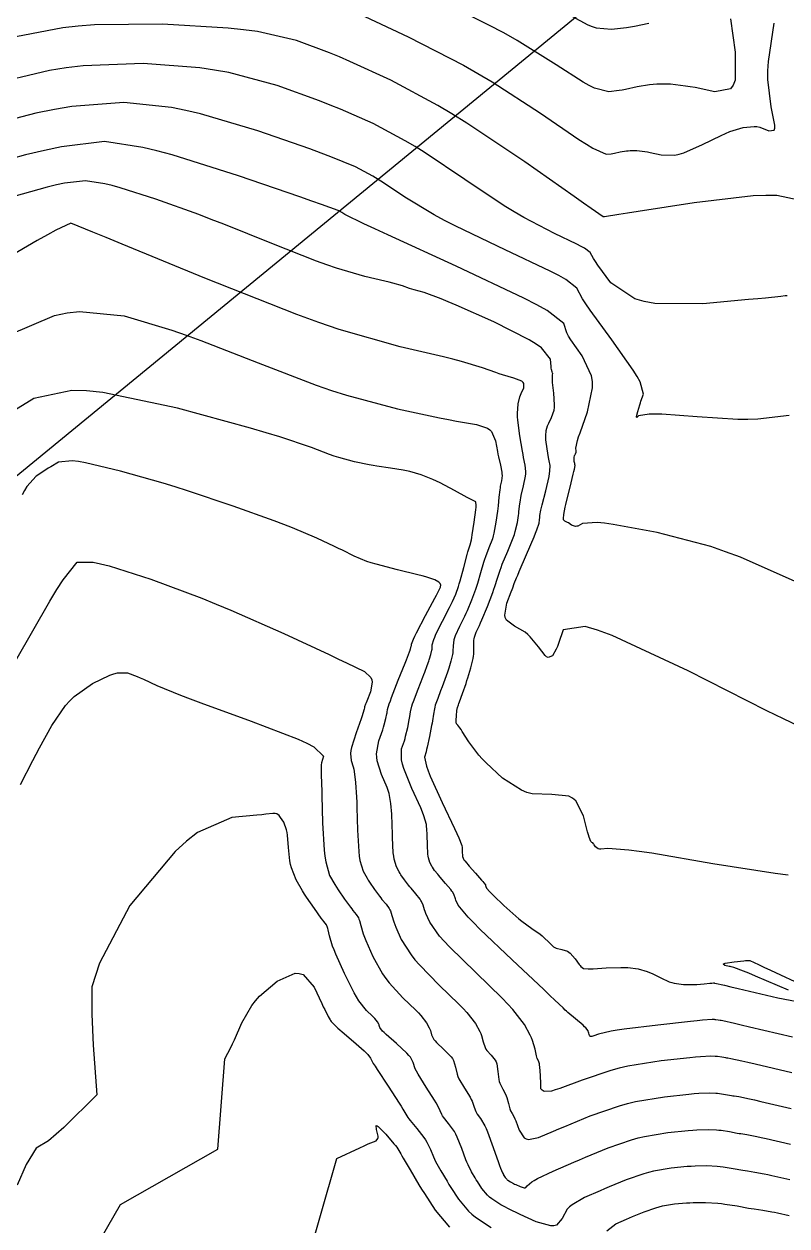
# Model space of a CAD drawing. Header units: metres. Extents: x 837476 to 838477, y 1189012 to 1191014.
# Drawn here: x 837896.8 to 837953.7, y 1190684.7 to 1190774.4 of the extents above; entities that cross this region are included whole.
import ezdxf

# ---------------------------------------------------------------- set-up
doc = ezdxf.new("R2010")
doc.units = ezdxf.units.M
doc.header["$LTSCALE"] = 0.3
for name, color, linetype in [('CORREDORVIA', 94, 'Continuous'), ('COTAS 10', 1, 'Continuous'), ('COTAS INT', 252, 'Continuous')]:
    doc.layers.add(name, color=color, linetype=linetype)

msp = doc.modelspace()

# ---------------------------------------------------------------- linework, layer by layer
at = {"layer": 'CORREDORVIA'}
msp.add_lwpolyline([(837910.676, 1191000.965), (838246.889, 1191005.3), (838347.391, 1190870.925), (838423.516, 1190628.699), (838450.215, 1190473.685), (838321.32, 1190375.615), (838242.09, 1190297.633), (838236.889, 1190068.622), (838166.593, 1189160.17), (837860.483, 1189307.124), (837593.191, 1189234.399), (837744.487, 1189686.609), (837700.859, 1189887.9), (837671.347, 1190075.087), (837676.273, 1190181.696), (837885.383, 1190229.429), (837983.184, 1190344.12), (837817.554, 1190502.187), (837798.033, 1190660.17), (837963.574, 1190795.982)], close=True, dxfattribs=at)
at = {"layer": 'COTAS 10'}
for points in [[(837954.939, 1190761.212), (837952.965, 1190761.619), (837952.141, 1190761.628), (837951.197, 1190761.591), (837946.79, 1190761.083), (837942.607, 1190760.435), (837941.804, 1190760.311), (837941.157, 1190760.21), (837940.104, 1190760.045), (837940.066, 1190760.036), (837940.058, 1190760.034), (837940.037, 1190760.027), (837940.03, 1190760.024), (837940.028, 1190760.023), (837940.022, 1190760.023), (837940.017, 1190760.024), (837940.015, 1190760.024), (837940.012, 1190760.025), (837940.009, 1190760.025), (837940.006, 1190760.024), (837940.003, 1190760.024), (837940.001, 1190760.023), (837939.101, 1190760.654), (837938.534, 1190761.052), (837937.83, 1190761.546), (837934.138, 1190764.137), (837929.813, 1190767.032), (837928.708, 1190767.718), (837927.644, 1190768.354), (837924.139, 1190770.232), (837921.088, 1190771.632), (837920.31, 1190771.966), (837919.561, 1190772.277), (837917.101, 1190773.207), (837914.186, 1190773.865), (837913.151, 1190774.004), (837912.017, 1190774.125), (837907.101, 1190774.406), (837902.039, 1190774.359), (837900.813, 1190774.272), (837899.664, 1190774.153), (837896.152, 1190773.458)], [(837953.795, 1190710.905), (837952.829, 1190711.017), (837948.189, 1190711.753), (837943.615, 1190712.532), (837942.689, 1190712.671), (837941.912, 1190712.778), (837940.338, 1190712.886), (837939.828, 1190712.839), (837939.722, 1190712.847), (837939.63, 1190712.864), (837939.426, 1190713.003), (837939.328, 1190713.171), (837939.304, 1190713.206), (837939.282, 1190713.237), (837939.211, 1190713.308), (837939.151, 1190713.348), (837939.119, 1190713.37), (837939.064, 1190713.41), (837938.949, 1190713.728), (837938.895, 1190713.914), (837938.832, 1190714.142), (837938.527, 1190715.323), (837937.942, 1190716.454), (837937.703, 1190716.652), (837937.431, 1190716.799), (837936.167, 1190716.911), (837934.702, 1190716.969), (837934.302, 1190717.082), (837933.905, 1190717.236), (837932.491, 1190718.144), (837931.254, 1190719.278), (837930.967, 1190719.575), (837930.705, 1190719.866), (837929.96, 1190720.855), (837929.481, 1190721.62), (837929.386, 1190721.768), (837929.307, 1190721.889), (837929.157, 1190722.099), (837929.113, 1190722.132), (837929.101, 1190722.143), (837929.088, 1190722.153), (837929.045, 1190722.197), (837929.018, 1190722.318), (837929.016, 1190722.379), (837929.017, 1190722.45), (837929.039, 1190722.805), (837929.075, 1190723.161), (837929.083, 1190723.233), (837929.091, 1190723.295), (837929.116, 1190723.421), (837929.186, 1190723.612), (837929.224, 1190723.714), (837929.269, 1190723.838), (837929.495, 1190724.461), (837929.759, 1190725.217), (837929.828, 1190725.425), (837929.895, 1190725.631), (837930.12, 1190726.37), (837930.284, 1190727.06), (837930.312, 1190727.235), (837930.333, 1190727.403), (837930.346, 1190727.956), (837930.351, 1190728.43), (837930.367, 1190728.55), (837930.39, 1190728.664), (837930.525, 1190729.034), (837930.759, 1190729.534), (837930.844, 1190729.73), (837930.938, 1190729.952), (837931.349, 1190730.961), (837931.749, 1190731.998), (837931.836, 1190732.236), (837931.912, 1190732.454), (837932.102, 1190733.067), (837932.295, 1190733.666), (837932.374, 1190733.875), (837932.463, 1190734.103), (837932.876, 1190735.085), (837933.281, 1190736.084), (837933.365, 1190736.323), (837933.437, 1190736.546), (837933.598, 1190737.219), (837933.67, 1190737.751), (837933.687, 1190737.886), (837933.702, 1190738.015), (837933.746, 1190738.439), (837933.814, 1190738.909), (837933.845, 1190739.068), (837933.881, 1190739.239), (837934.052, 1190739.962), (837934.197, 1190740.687), (837934.216, 1190740.86), (837934.225, 1190741.02), (837934.182, 1190741.498), (837934.057, 1190742.076), (837934.015, 1190742.299), (837933.969, 1190742.55), (837933.778, 1190743.683), (837933.629, 1190744.849), (837933.611, 1190745.12), (837933.602, 1190745.368), (837933.65, 1190746.079), (837933.783, 1190746.604), (837933.826, 1190746.735), (837933.873, 1190746.861), (837934.066, 1190747.264), (837934.082, 1190747.598), (837934.017, 1190747.68), (837933.921, 1190747.758), (837933.325, 1190748.001), (837932.484, 1190748.248), (837932.234, 1190748.329), (837931.977, 1190748.415), (837930.986, 1190748.769), (837929.41, 1190749.245), (837928.784, 1190749.409), (837928.075, 1190749.586), (837924.83, 1190750.338), (837920.294, 1190751.633), (837918.772, 1190752.152), (837917.135, 1190752.741), (837910.259, 1190755.447), (837904.084, 1190757.999), (837902.888, 1190758.491), (837901.916, 1190758.889), (837900.259, 1190759.552), (837899.15, 1190759.037), (837898.523, 1190758.693), (837897.756, 1190758.262), (837893.831, 1190755.979)], [(837896.502, 1190717.657), (837897.428, 1190719.452), (837897.683, 1190719.935), (837897.936, 1190720.412), (837898.846, 1190722.082), (837899.859, 1190723.554), (837900.178, 1190723.906), (837900.514, 1190724.233), (837901.868, 1190725.211), (837903.162, 1190725.829), (837903.46, 1190725.929), (837903.733, 1190725.998), (837904.501, 1190725.989), (837905.201, 1190725.72), (837905.43, 1190725.624), (837905.675, 1190725.519), (837906.688, 1190725.062), (837908.445, 1190724.34), (837909.159, 1190724.067), (837909.971, 1190723.763), (837913.726, 1190722.403), (837917.228, 1190721.047), (837917.881, 1190720.746), (837918.396, 1190720.477), (837919.111, 1190719.775), (837918.974, 1190719.281), (837918.952, 1190719.144), (837918.936, 1190719.006), (837918.935, 1190718.509), (837918.98, 1190717.64), (837918.993, 1190717.268), (837919.007, 1190716.84), (837919.057, 1190714.818), (837919.169, 1190712.76), (837919.221, 1190712.308), (837919.282, 1190711.907), (837919.579, 1190710.885), (837919.964, 1190710.195), (837920.082, 1190710.003), (837920.203, 1190709.811), (837920.681, 1190709.115), (837921.125, 1190708.514), (837921.226, 1190708.381), (837921.317, 1190708.263), (837921.564, 1190707.96), (837921.727, 1190707.707), (837921.764, 1190707.621), (837921.799, 1190707.527), (837921.895, 1190707.132), (837922.08, 1190706.511), (837922.17, 1190706.275), (837922.277, 1190706.012), (837922.801, 1190704.833), (837923.532, 1190703.534), (837923.768, 1190703.196), (837924.019, 1190702.867), (837925.049, 1190701.754), (837926.003, 1190700.827), (837926.206, 1190700.615), (837926.383, 1190700.422), (837926.804, 1190699.886), (837927.013, 1190699.499), (837927.058, 1190699.401), (837927.096, 1190699.305), (837927.185, 1190698.991), (837927.355, 1190698.647), (837927.445, 1190698.532), (837927.553, 1190698.409), (837928.098, 1190697.897), (837928.637, 1190697.349), (837928.741, 1190697.205), (837928.826, 1190697.063), (837928.971, 1190696.576), (837929.085, 1190696.05), (837929.151, 1190695.885), (837929.231, 1190695.71), (837929.642, 1190695.007), (837930.063, 1190694.328), (837930.149, 1190694.169), (837930.222, 1190694.022), (837930.377, 1190693.595), (837930.489, 1190693.253), (837930.535, 1190693.159), (837930.587, 1190693.066), (837930.831, 1190692.733), (837931.152, 1190692.2), (837931.253, 1190691.981), (837931.359, 1190691.732), (837931.788, 1190690.571), (837932.173, 1190689.452), (837932.253, 1190689.228), (837932.321, 1190689.042), (837932.467, 1190688.679), (837932.542, 1190688.554), (837932.565, 1190688.518), (837932.588, 1190688.481), (837932.679, 1190688.34), (837932.798, 1190688.199), (837932.839, 1190688.162), (837932.882, 1190688.126), (837933.069, 1190688.003), (837933.307, 1190687.878), (837933.383, 1190687.841), (837933.465, 1190687.803), (837933.796, 1190687.656), (837934.097, 1190687.572), (837934.16, 1190687.573), (837934.213, 1190687.586), (837934.329, 1190687.72), (837934.662, 1190688.012), (837934.851, 1190688.123), (837935.083, 1190688.249), (837936.272, 1190688.812), (837937.792, 1190689.474), (837938.232, 1190689.661), (837938.681, 1190689.85), (837940.37, 1190690.545), (837942.113, 1190691.152), (837942.595, 1190691.284), (837943.077, 1190691.402), (837944.815, 1190691.697), (837946.335, 1190691.851), (837946.679, 1190691.88), (837946.989, 1190691.901), (837947.834, 1190691.928), (837948.458, 1190691.893), (837948.63, 1190691.876), (837948.802, 1190691.856), (837949.418, 1190691.759), (837949.991, 1190691.655), (837950.135, 1190691.631), (837950.272, 1190691.608), (837950.718, 1190691.543), (837951.463, 1190691.401), (837951.79, 1190691.33), (837952.17, 1190691.245), (837953.976, 1190690.827)]]:
    msp.add_lwpolyline(points, dxfattribs=at)
at = {"layer": 'COTAS INT'}
for points in [[(837949.494, 1190774.82), (837949.849, 1190772.32), (837949.838, 1190770.23), (837949.701, 1190769.863), (837949.507, 1190769.589), (837948.322, 1190769.363), (837946.864, 1190769.677), (837946.496, 1190769.743), (837946.144, 1190769.799), (837945.006, 1190769.925), (837943.995, 1190769.934), (837943.724, 1190769.917), (837943.457, 1190769.891), (837942.524, 1190769.728), (837941.648, 1190769.541), (837941.416, 1190769.5), (837941.19, 1190769.464), (837940.411, 1190769.376), (837939.355, 1190769.65), (837938.953, 1190769.843), (837938.504, 1190770.087), (837936.487, 1190771.389), (837933.58, 1190773.198), (837932.57, 1190773.761), (837931.47, 1190774.351), (837926.758, 1190776.708)], [(837921.793, 1190775.189), (837925.449, 1190773.47), (837929.557, 1190771.353), (837930.639, 1190770.74), (837931.696, 1190770.115), (837935.313, 1190767.763), (837938.167, 1190765.817), (837938.743, 1190765.448), (837939.228, 1190765.152), (837940.206, 1190764.7), (837940.596, 1190764.744), (837940.71, 1190764.762), (837940.826, 1190764.782), (837941.265, 1190764.876), (837941.733, 1190764.958), (837941.867, 1190764.971), (837942.003, 1190764.979), (837942.509, 1190764.975), (837943.103, 1190764.906), (837943.294, 1190764.875), (837943.496, 1190764.837), (837944.323, 1190764.657), (837945.344, 1190764.643), (837945.669, 1190764.71), (837946.012, 1190764.809), (837947.406, 1190765.423), (837948.792, 1190766.117), (837949.131, 1190766.265), (837949.451, 1190766.395), (837950.443, 1190766.708), (837951.262, 1190766.785), (837951.472, 1190766.767), (837951.676, 1190766.731), (837952.352, 1190766.46), (837952.764, 1190766.5), (837952.801, 1190766.661), (837952.804, 1190766.888), (837952.538, 1190768.247), (837952.275, 1190770.288), (837952.281, 1190770.944), (837952.321, 1190771.64), (837952.749, 1190774.481)], [(837937.661, 1190775.015), (837938.841, 1190774.357), (837939.162, 1190774.239), (837939.481, 1190774.148), (837940.616, 1190774.052), (837941.723, 1190774.17), (837942.025, 1190774.215), (837942.326, 1190774.264), (837943.394, 1190774.486)], [(837953.736, 1190754.129), (837953.665, 1190754.131), (837953.587, 1190754.129), (837953.244, 1190754.094), (837952.113, 1190753.977), (837951.539, 1190753.923), (837950.851, 1190753.86), (837947.424, 1190753.553), (837943.838, 1190753.569), (837943.051, 1190753.709), (837942.352, 1190753.908), (837940.568, 1190755.116), (837939.599, 1190756.429), (837939.414, 1190756.694), (837939.264, 1190756.916), (837939.022, 1190757.364), (837938.607, 1190757.685), (837938.349, 1190757.828), (837938.028, 1190757.994), (837936.352, 1190758.79), (837934.061, 1190759.984), (837933.353, 1190760.402), (837932.613, 1190760.858), (837929.675, 1190762.82), (837926.711, 1190764.804), (837925.955, 1190765.274), (837925.227, 1190765.709), (837922.829, 1190766.994), (837920.382, 1190768.075), (837919.623, 1190768.381), (837918.828, 1190768.691), (837915.662, 1190769.836), (837912.061, 1190770.798), (837910.993, 1190770.993), (837909.893, 1190771.156), (837905.662, 1190771.487), (837901.182, 1190771.316), (837899.925, 1190771.163), (837898.661, 1190770.964), (837894.038, 1190769.863)], [(837953.886, 1190745.198), (837951.526, 1190744.943), (837950.797, 1190744.921), (837950.036, 1190744.921), (837947.013, 1190745.097), (837944.372, 1190745.3), (837943.851, 1190745.317), (837943.422, 1190745.316), (837942.632, 1190745.172), (837942.503, 1190745.065), (837942.491, 1190745.089), (837942.489, 1190745.135), (837942.568, 1190745.495), (837942.722, 1190746.004), (837942.767, 1190746.144), (837942.814, 1190746.284), (837942.996, 1190746.789), (837942.752, 1190747.719), (837942.531, 1190748.127), (837942.243, 1190748.601), (837940.649, 1190750.856), (837939.015, 1190753.08), (837938.701, 1190753.533), (837938.449, 1190753.916), (837938.038, 1190754.714), (837937.208, 1190755.359), (837936.69, 1190755.645), (837936.047, 1190755.979), (837932.685, 1190757.573), (837928.996, 1190759.334), (837928.147, 1190759.772), (837927.372, 1190760.189), (837925.196, 1190761.515), (837923.604, 1190762.58), (837923.198, 1190762.832), (837922.807, 1190763.066), (837921.519, 1190763.756), (837919.677, 1190764.518), (837918.936, 1190764.797), (837918.094, 1190765.105), (837914.223, 1190766.465), (837909.937, 1190767.731), (837908.835, 1190767.981), (837907.769, 1190768.187), (837904.223, 1190768.568), (837900.325, 1190768.274), (837899.037, 1190768.054), (837897.658, 1190767.775), (837891.924, 1190766.269)], [(837954.316, 1190732.828), (837950.252, 1190734.627), (837949.134, 1190735.041), (837948.019, 1190735.419), (837944.017, 1190736.48), (837940.742, 1190737.084), (837940.085, 1190737.174), (837939.536, 1190737.231), (837938.458, 1190737.157), (837938.107, 1190736.959), (837938.016, 1190736.937), (837937.929, 1190736.931), (837937.639, 1190737.027), (837937.397, 1190737.188), (837937.34, 1190737.222), (837937.287, 1190737.252), (837937.133, 1190737.319), (837937.043, 1190737.42), (837937.031, 1190737.47), (837937.025, 1190737.53), (837937.047, 1190737.829), (837937.155, 1190738.359), (837937.202, 1190738.565), (837937.257, 1190738.797), (837937.518, 1190739.848), (837937.765, 1190740.839), (837937.81, 1190741.032), (837937.847, 1190741.191), (837937.896, 1190741.474), (837937.879, 1190741.554), (837937.866, 1190741.619), (837937.84, 1190741.775), (837937.82, 1190741.936), (837937.817, 1190741.973), (837937.816, 1190742.008), (837937.822, 1190742.106), (837937.847, 1190742.189), (837937.857, 1190742.214), (837937.869, 1190742.24), (837937.922, 1190742.341), (837937.966, 1190742.473), (837937.972, 1190742.518), (837937.975, 1190742.568), (837937.963, 1190742.779), (837938.078, 1190743.338), (837938.162, 1190743.607), (837938.267, 1190743.926), (837938.835, 1190745.489), (837939.205, 1190747.276), (837939.185, 1190747.735), (837939.114, 1190748.179), (837938.416, 1190749.656), (837937.574, 1190750.863), (837937.411, 1190751.137), (837937.279, 1190751.385), (837937.055, 1190752.064), (837935.808, 1190753.032), (837935.03, 1190753.462), (837934.065, 1190753.963), (837929.019, 1190756.357), (837923.932, 1190758.683), (837922.941, 1190759.141), (837922.131, 1190759.519), (837920.717, 1190760.209), (837920.497, 1190760.356), (837920.441, 1190760.391), (837920.387, 1190760.423), (837920.21, 1190760.518), (837918.971, 1190760.961), (837918.248, 1190761.212), (837917.361, 1190761.519), (837912.784, 1190763.093), (837907.813, 1190764.664), (837906.676, 1190764.97), (837905.644, 1190765.219), (837902.784, 1190765.649), (837899.565, 1190765.26), (837898.307, 1190764.993), (837896.89, 1190764.656), (837890.444, 1190762.865)], [(837954.537, 1190722.038), (837953.455, 1190722.561), (837952.208, 1190723.175), (837946.33, 1190726.153), (837940.668, 1190728.795), (837939.558, 1190729.198), (837938.645, 1190729.459), (837937, 1190729.214), (837936.663, 1190728.201), (837936.576, 1190727.977), (837936.491, 1190727.778), (837936.206, 1190727.266), (837935.882, 1190727.154), (837935.773, 1190727.208), (837935.655, 1190727.298), (837935.161, 1190727.93), (837934.552, 1190728.697), (837934.362, 1190728.873), (837934.164, 1190729.032), (837933.372, 1190729.474), (837932.766, 1190729.943), (837932.686, 1190730.12), (837932.642, 1190730.317), (837932.8, 1190731.196), (837933.131, 1190732.037), (837933.198, 1190732.21), (837933.253, 1190732.356), (837933.361, 1190732.668), (837933.524, 1190733.087), (837933.615, 1190733.302), (837933.724, 1190733.559), (837934.282, 1190734.845), (837934.841, 1190736.155), (837934.951, 1190736.428), (837935.041, 1190736.662), (837935.206, 1190737.182), (837935.24, 1190737.432), (837935.248, 1190737.495), (837935.255, 1190737.556), (837935.276, 1190737.755), (837935.352, 1190738.148), (837935.394, 1190738.331), (837935.445, 1190738.546), (837935.706, 1190739.592), (837935.951, 1190740.647), (837935.993, 1190740.868), (837936.024, 1190741.058), (837936.039, 1190741.486), (837935.968, 1190741.815), (837935.944, 1190741.942), (837935.918, 1190742.084), (837935.809, 1190742.729), (837935.724, 1190743.392), (837935.714, 1190743.547), (837935.709, 1190743.688), (837935.736, 1190744.092), (837935.838, 1190744.436), (837935.88, 1190744.54), (837935.927, 1190744.647), (837936.146, 1190745.063), (837936.329, 1190745.606), (837936.353, 1190745.794), (837936.366, 1190745.998), (837936.316, 1190746.868), (837936.223, 1190747.672), (837936.209, 1190747.833), (837936.199, 1190747.969), (837936.205, 1190748.239), (837936.224, 1190748.332), (837936.223, 1190748.356), (837936.219, 1190748.379), (837936.183, 1190748.456), (837936.133, 1190748.647), (837936.12, 1190748.741), (837936.109, 1190748.854), (837936.072, 1190749.414), (837935.401, 1190750.254), (837934.989, 1190750.543), (837934.48, 1190750.857), (837931.826, 1190752.194), (837929.025, 1190753.441), (837928.423, 1190753.697), (837927.897, 1190753.914), (837926.622, 1190754.377), (837925.899, 1190754.581), (837925.72, 1190754.636), (837925.55, 1190754.689), (837925.015, 1190754.873), (837924.296, 1190755.09), (837924.01, 1190755.165), (837923.687, 1190755.246), (837922.205, 1190755.589), (837920.091, 1190756.198), (837919.368, 1190756.447), (837918.586, 1190756.73), (837915.268, 1190758.04), (837911.686, 1190759.481), (837910.738, 1190759.846), (837909.809, 1190760.197), (837906.613, 1190761.345), (837903.936, 1190762.199), (837903.335, 1190762.364), (837902.794, 1190762.499), (837901.345, 1190762.729), (837899.79, 1190762.542), (837899.182, 1190762.413), (837898.497, 1190762.25), (837895.383, 1190761.384)], [(837895.665, 1190751.231), (837899.046, 1190752.668), (837899.977, 1190752.866), (837900.906, 1190752.976), (837904.243, 1190752.652), (837907.798, 1190751.57), (837908.865, 1190751.202), (837909.967, 1190750.806), (837914.243, 1190749.129), (837918.582, 1190747.469), (837919.723, 1190747.082), (837920.839, 1190746.727), (837924.65, 1190745.711), (837927.77, 1190745.036), (837928.449, 1190744.897), (837929.048, 1190744.779), (837930.545, 1190744.524), (837931.356, 1190744.265), (837931.522, 1190744.144), (837931.663, 1190744.001), (837931.963, 1190743.306), (837932.1, 1190742.522), (837932.139, 1190742.324), (837932.179, 1190742.133), (837932.325, 1190741.511), (837932.426, 1190740.983), (837932.438, 1190740.851), (837932.443, 1190740.727), (837932.399, 1190740.332), (837932.317, 1190739.932), (837932.296, 1190739.804), (837932.277, 1190739.67), (837932.216, 1190739.123), (837932.149, 1190738.475), (837932.125, 1190738.276), (837932.1, 1190738.07), (837931.989, 1190737.255), (837931.833, 1190736.431), (837931.779, 1190736.218), (837931.721, 1190736.012), (837931.469, 1190735.324), (837931.202, 1190734.647), (837931.132, 1190734.448), (837931.066, 1190734.244), (837930.843, 1190733.466), (837930.614, 1190732.659), (837930.543, 1190732.437), (837930.469, 1190732.215), (837930.175, 1190731.421), (837929.843, 1190730.638), (837929.746, 1190730.423), (837929.646, 1190730.21), (837929.265, 1190729.449), (837928.95, 1190728.771), (837928.893, 1190728.61), (837928.848, 1190728.46), (837928.791, 1190728.018), (837928.782, 1190727.62), (837928.767, 1190727.499), (837928.747, 1190727.372), (837928.629, 1190726.876), (837928.466, 1190726.343), (837928.418, 1190726.194), (837928.368, 1190726.045), (837928.178, 1190725.5), (837927.975, 1190724.95), (837927.859, 1190724.646), (837927.644, 1190724.095), (837927.462, 1190723.578), (837927.424, 1190723.447), (837927.392, 1190723.321), (837927.321, 1190722.907), (837927.256, 1190722.421), (837927.226, 1190722.249), (837927.192, 1190722.06), (837927.028, 1190721.242), (837926.851, 1190720.445), (837926.809, 1190720.27), (837926.77, 1190720.114), (837926.654, 1190719.714), (837926.799, 1190719.029), (837926.925, 1190718.693), (837927.088, 1190718.294), (837927.986, 1190716.325), (837928.904, 1190714.383), (837929.081, 1190714.001), (837929.223, 1190713.687), (837929.455, 1190713.114), (837929.466, 1190712.956), (837929.468, 1190712.903), (837929.471, 1190712.846), (837929.477, 1190712.606), (837929.49, 1190712.378), (837929.496, 1190712.328), (837929.502, 1190712.283), (837929.535, 1190712.169), (837929.578, 1190712.093), (837929.591, 1190712.071), (837929.605, 1190712.05), (837929.658, 1190711.973), (837929.815, 1190711.784), (837929.895, 1190711.693), (837929.99, 1190711.584), (837930.462, 1190711.05), (837930.924, 1190710.522), (837931.013, 1190710.417), (837931.085, 1190710.331), (837931.203, 1190710.168), (837931.222, 1190710.106), (837931.231, 1190710.082), (837931.241, 1190710.055), (837931.295, 1190709.936), (837931.531, 1190709.653), (837931.657, 1190709.523), (837931.809, 1190709.371), (837932.58, 1190708.636), (837933.473, 1190707.838), (837933.703, 1190707.646), (837933.926, 1190707.467), (837934.667, 1190706.927), (837935.285, 1190706.486), (837935.43, 1190706.37), (837935.563, 1190706.256), (837935.951, 1190705.866), (837936.288, 1190705.559), (837936.39, 1190705.498), (837936.495, 1190705.447), (837936.906, 1190705.347), (837937.322, 1190705.221), (837937.43, 1190705.153), (837937.536, 1190705.071), (837937.895, 1190704.655), (837938.198, 1190704.234), (837938.269, 1190704.149), (837938.334, 1190704.078), (837938.522, 1190703.934), (837938.875, 1190703.907), (837939.044, 1190703.909), (837939.244, 1190703.916), (837940.225, 1190703.977), (837941.309, 1190704.02), (837941.575, 1190704.015), (837941.825, 1190704.004), (837942.605, 1190703.903), (837943.278, 1190703.713), (837943.461, 1190703.645), (837943.642, 1190703.571), (837944.285, 1190703.249), (837944.929, 1190702.95), (837945.112, 1190702.89), (837945.296, 1190702.841), (837945.976, 1190702.748), (837946.635, 1190702.738), (837946.805, 1190702.741), (837946.971, 1190702.747), (837947.528, 1190702.789), (837947.954, 1190702.836), (837948.037, 1190702.845), (837948.105, 1190702.852), (837948.226, 1190702.864), (837948.248, 1190702.862), (837948.254, 1190702.862), (837948.26, 1190702.861), (837948.281, 1190702.858), (837948.311, 1190702.852), (837948.327, 1190702.85), (837949.056, 1190702.679), (837949.511, 1190702.572), (837950.076, 1190702.438), (837953.029, 1190701.741), (837955.385, 1190701.301)], [(837954.134, 1190698.807), (837950.921, 1190699.564), (837950.298, 1190699.71), (837949.791, 1190699.828), (837948.924, 1190700.023), (837948.801, 1190700.041), (837948.763, 1190700.048), (837948.724, 1190700.054), (837948.565, 1190700.083), (837948.395, 1190700.11), (837948.348, 1190700.115), (837948.3, 1190700.12), (837948.128, 1190700.13), (837947.399, 1190700.067), (837947.001, 1190700.025), (837946.518, 1190699.974), (837944.064, 1190699.702), (837941.557, 1190699.395), (837941.04, 1190699.321), (837940.601, 1190699.251), (837939.654, 1190699.04), (837939.289, 1190698.901), (837939.215, 1190698.878), (837939.154, 1190698.86), (837939.035, 1190698.85), (837938.998, 1190698.893), (837938.988, 1190698.908), (837938.979, 1190698.926), (837938.951, 1190699.002), (837938.921, 1190699.098), (837938.912, 1190699.127), (837938.903, 1190699.158), (837938.864, 1190699.282), (837938.695, 1190699.5), (837938.604, 1190699.591), (837938.493, 1190699.694), (837937.929, 1190700.179), (837937.367, 1190700.65), (837937.256, 1190700.745), (837937.165, 1190700.825), (837936.998, 1190700.989), (837936.391, 1190701.58), (837936.021, 1190701.929), (837935.565, 1190702.359), (837933.191, 1190704.584), (837930.785, 1190706.882), (837930.308, 1190707.358), (837929.913, 1190707.766), (837929.171, 1190708.66), (837929, 1190709.045), (837928.966, 1190709.13), (837928.936, 1190709.207), (837928.876, 1190709.409), (837928.763, 1190709.63), (837928.701, 1190709.718), (837928.625, 1190709.818), (837928.237, 1190710.277), (837927.821, 1190710.754), (837927.728, 1190710.865), (837927.643, 1190710.966), (837927.414, 1190711.258), (837927.254, 1190711.49), (837927.214, 1190711.554), (837927.175, 1190711.618), (837927.046, 1190711.848), (837926.947, 1190712.189), (837926.927, 1190712.323), (837926.91, 1190712.473), (837926.872, 1190713.159), (837926.852, 1190713.878), (837926.845, 1190714.049), (837926.837, 1190714.209), (837926.806, 1190714.683), (837926.619, 1190715.335), (837926.513, 1190715.607), (837926.383, 1190715.917), (837925.72, 1190717.367), (837925.106, 1190718.858), (837925.007, 1190719.195), (837924.94, 1190719.499), (837924.953, 1190720.32), (837925.154, 1190720.934), (837925.204, 1190721.107), (837925.252, 1190721.282), (837925.405, 1190721.922), (837925.52, 1190722.496), (837925.544, 1190722.628), (837925.564, 1190722.749), (837925.611, 1190723.09), (837925.711, 1190723.51), (837925.767, 1190723.68), (837925.833, 1190723.874), (837926.173, 1190724.77), (837926.532, 1190725.679), (837926.611, 1190725.882), (837926.681, 1190726.063), (837926.861, 1190726.539), (837926.978, 1190726.872), (837927.008, 1190726.964), (837927.037, 1190727.055), (837927.137, 1190727.381), (837927.209, 1190727.685), (837927.222, 1190727.763), (837927.231, 1190727.837), (837927.236, 1190728.081), (837927.344, 1190728.491), (837927.418, 1190728.67), (837927.511, 1190728.877), (837928.004, 1190729.864), (837928.533, 1190730.886), (837928.648, 1190731.116), (837928.749, 1190731.323), (837929, 1190731.88), (837929.189, 1190732.433), (837929.25, 1190732.637), (837929.315, 1190732.863), (837929.584, 1190733.865), (837929.836, 1190734.823), (837929.891, 1190735.022), (837929.94, 1190735.192), (837930.063, 1190735.564), (837930.159, 1190735.935), (837930.192, 1190736.103), (837930.227, 1190736.301), (837930.374, 1190737.251), (837930.49, 1190738.174), (837930.505, 1190738.354), (837930.513, 1190738.5), (837930.48, 1190738.755), (837930.189, 1190738.911), (837929.848, 1190739.097), (837928.906, 1190739.611), (837927.82, 1190740.172), (837927.543, 1190740.304), (837927.276, 1190740.425), (837926.397, 1190740.775), (837925.552, 1190741.025), (837925.307, 1190741.083), (837925.057, 1190741.137), (837924.112, 1190741.288), (837923.106, 1190741.433), (837922.818, 1190741.482), (837922.525, 1190741.535), (837921.432, 1190741.759), (837920.258, 1190742.072), (837919.915, 1190742.181), (837919.563, 1190742.3), (837918.227, 1190742.811), (837915.849, 1190743.612), (837914.841, 1190743.914), (837913.681, 1190744.25), (837908.227, 1190745.753), (837902.662, 1190746.916), (837901.431, 1190747.038), (837900.335, 1190747.074), (837897.498, 1190746.482), (837895.356, 1190745.168)], [(837954.082, 1190696.147), (837951.337, 1190696.791), (837950.795, 1190696.916), (837950.348, 1190697.019), (837949.522, 1190697.196), (837949.292, 1190697.23), (837949.221, 1190697.242), (837949.146, 1190697.255), (837948.85, 1190697.309), (837948.531, 1190697.359), (837948.442, 1190697.369), (837948.353, 1190697.378), (837948.03, 1190697.396), (837947.263, 1190697.345), (837946.894, 1190697.31), (837946.457, 1190697.266), (837944.314, 1190697.034), (837941.838, 1190696.639), (837941.19, 1190696.493), (837940.559, 1190696.33), (837938.419, 1190695.611), (837936.748, 1190694.977), (837936.414, 1190694.869), (837936.135, 1190694.79), (837935.589, 1190694.745), (837935.44, 1190694.864), (837935.412, 1190694.888), (837935.388, 1190694.908), (837935.349, 1190694.948), (837935.34, 1190695.111), (837935.335, 1190695.208), (837935.33, 1190695.329), (837935.305, 1190695.955), (837935.263, 1190696.593), (837935.248, 1190696.721), (837935.231, 1190696.829), (837935.154, 1190697.041), (837935.063, 1190697.219), (837935.037, 1190697.305), (837935.01, 1190697.407), (837934.91, 1190697.906), (837934.726, 1190698.558), (837934.646, 1190698.756), (837934.555, 1190698.961), (837934.12, 1190699.764), (837933.247, 1190700.877), (837932.88, 1190701.277), (837932.457, 1190701.717), (837930.477, 1190703.64), (837928.53, 1190705.543), (837928.128, 1190705.971), (837927.786, 1190706.355), (837927.048, 1190707.385), (837926.759, 1190708.034), (837926.7, 1190708.179), (837926.651, 1190708.308), (837926.549, 1190708.65), (837926.442, 1190708.929), (837926.388, 1190709.019), (837926.325, 1190709.114), (837926.013, 1190709.505), (837925.653, 1190709.923), (837925.56, 1190710.037), (837925.47, 1190710.149), (837925.17, 1190710.544), (837924.904, 1190710.931), (837924.836, 1190711.037), (837924.771, 1190711.144), (837924.557, 1190711.527), (837924.392, 1190712.095), (837924.358, 1190712.318), (837924.33, 1190712.569), (837924.267, 1190713.712), (837924.233, 1190714.91), (837924.221, 1190715.196), (837924.209, 1190715.461), (837924.157, 1190716.252), (837924.015, 1190716.984), (837923.945, 1190717.212), (837923.862, 1190717.452), (837923.455, 1190718.41), (837923.124, 1190719.423), (837923.089, 1190719.697), (837923.08, 1190719.968), (837923.253, 1190720.926), (837923.538, 1190721.755), (837923.599, 1190721.945), (837923.652, 1190722.118), (837923.781, 1190722.602), (837923.847, 1190722.932), (837923.861, 1190723.008), (837923.873, 1190723.077), (837923.9, 1190723.273), (837924.031, 1190723.699), (837924.109, 1190723.914), (837924.205, 1190724.17), (837924.702, 1190725.444), (837925.205, 1190726.713), (837925.305, 1190726.965), (837925.388, 1190727.175), (837925.544, 1190727.577), (837925.587, 1190727.7), (837925.598, 1190727.734), (837925.609, 1190727.767), (837925.645, 1190727.887), (837925.672, 1190727.998), (837925.676, 1190728.027), (837925.68, 1190728.054), (837925.682, 1190728.144), (837925.841, 1190728.521), (837925.943, 1190728.73), (837926.071, 1190728.984), (837926.744, 1190730.279), (837927.42, 1190731.562), (837927.549, 1190731.809), (837927.654, 1190732.009), (837927.826, 1190732.34), (837927.841, 1190732.385), (837927.846, 1190732.404), (837927.852, 1190732.426), (837927.88, 1190732.532), (837927.83, 1190732.669), (837927.788, 1190732.711), (837927.733, 1190732.756), (837927.429, 1190732.931), (837926.767, 1190733.162), (837926.485, 1190733.241), (837926.161, 1190733.328), (837924.637, 1190733.695), (837923.045, 1190734.101), (837922.678, 1190734.211), (837922.343, 1190734.321), (837921.4, 1190734.709), (837920.529, 1190735.148), (837920.24, 1190735.289), (837919.929, 1190735.438), (837918.631, 1190736.049), (837916.798, 1190736.822), (837916.149, 1190737.074), (837915.44, 1190737.342), (837912.367, 1190738.449), (837908.967, 1190739.589), (837908.051, 1190739.878), (837907.146, 1190740.156), (837903.967, 1190741.064), (837901.366, 1190741.674), (837900.825, 1190741.763), (837900.361, 1190741.819), (837899.331, 1190741.733), (837898.758, 1190741.382), (837898.583, 1190741.27), (837898.399, 1190741.151), (837897.676, 1190740.669), (837896.971, 1190739.911), (837896.8, 1190739.618), (837896.639, 1190739.289)], [(837896.161, 1190726.925), (837898.69, 1190731.349), (837899.222, 1190732.22), (837899.68, 1190732.938), (837900.725, 1190734.256), (837901.917, 1190734.255), (837902.467, 1190734.142), (837903.113, 1190733.98), (837906.242, 1190732.986), (837910.046, 1190731.566), (837911.118, 1190731.134), (837912.198, 1190730.686), (837916.165, 1190728.929), (837919.531, 1190727.36), (837920.232, 1190727.029), (837920.833, 1190726.745), (837922.169, 1190726.093), (837922.653, 1190725.643), (837922.716, 1190725.485), (837922.75, 1190725.313), (837922.617, 1190724.572), (837922.349, 1190723.893), (837922.298, 1190723.76), (837922.257, 1190723.651), (837922.189, 1190723.456), (837922.182, 1190723.405), (837922.179, 1190723.387), (837922.158, 1190723.282), (837922.053, 1190722.955), (837921.994, 1190722.783), (837921.921, 1190722.575), (837921.552, 1190721.532), (837921.22, 1190720.438), (837921.172, 1190720.199), (837921.142, 1190719.987), (837921.189, 1190719.453), (837921.342, 1190718.986), (837921.377, 1190718.818), (837921.411, 1190718.632), (837921.508, 1190717.82), (837921.58, 1190716.713), (837921.598, 1190716.342), (837921.614, 1190715.942), (837921.662, 1190714.265), (837921.749, 1190712.664), (837921.79, 1190712.313), (837921.837, 1190712.001), (837922.068, 1190711.206), (837922.368, 1190710.669), (837922.459, 1190710.52), (837922.554, 1190710.371), (837922.925, 1190709.83), (837923.298, 1190709.331), (837923.393, 1190709.209), (837923.485, 1190709.093), (837923.788, 1190708.732), (837924.026, 1190708.411), (837924.076, 1190708.32), (837924.12, 1190708.228), (837924.222, 1190707.891), (837924.366, 1190707.41), (837924.435, 1190707.227), (837924.518, 1190707.023), (837924.925, 1190706.109), (837925.659, 1190704.945), (837925.948, 1190704.583), (837926.274, 1190704.205), (837927.763, 1190702.697), (837929.23, 1190701.272), (837929.543, 1190700.946), (837929.815, 1190700.65), (837930.462, 1190699.825), (837930.784, 1190699.23), (837930.852, 1190699.078), (837930.911, 1190698.932), (837931.047, 1190698.449), (837931.182, 1190698.027), (837931.241, 1190697.918), (837931.308, 1190697.814), (837931.626, 1190697.469), (837931.934, 1190697.085), (837931.995, 1190696.956), (837932.045, 1190696.818), (837932.139, 1190696.239), (837932.209, 1190695.649), (837932.243, 1190695.504), (837932.285, 1190695.367), (837932.492, 1190694.938), (837932.713, 1190694.544), (837932.763, 1190694.43), (837932.808, 1190694.312), (837932.931, 1190693.868), (837933.029, 1190693.47), (837933.058, 1190693.383), (837933.088, 1190693.305), (837933.203, 1190693.103), (837933.353, 1190692.832), (837933.406, 1190692.709), (837933.464, 1190692.566), (837933.711, 1190691.88), (837934.103, 1190691.296), (837934.252, 1190691.217), (837934.419, 1190691.175), (837935.165, 1190691.322), (837936.282, 1190691.801), (837936.681, 1190691.969), (837937.121, 1190692.151), (837939.034, 1190692.932), (837941.203, 1190693.687), (837941.803, 1190693.852), (837942.402, 1190693.998), (837944.565, 1190694.366), (837946.396, 1190694.559), (837946.786, 1190694.595), (837947.126, 1190694.623), (837947.932, 1190694.662), (837948.406, 1190694.635), (837948.536, 1190694.623), (837948.666, 1190694.608), (837949.134, 1190694.534), (837949.568, 1190694.455), (837949.678, 1190694.436), (837949.782, 1190694.419), (837950.12, 1190694.369), (837950.906, 1190694.21), (837951.293, 1190694.123), (837951.753, 1190694.018), (837954.029, 1190693.487)], [(837953.924, 1190688.167), (837952.586, 1190688.472), (837952.288, 1190688.536), (837952.02, 1190688.591), (837951.315, 1190688.716), (837950.763, 1190688.797), (837950.592, 1190688.825), (837950.413, 1190688.855), (837949.702, 1190688.985), (837948.937, 1190689.105), (837948.724, 1190689.13), (837948.511, 1190689.15), (837947.736, 1190689.194), (837946.852, 1190689.18), (837946.571, 1190689.164), (837946.273, 1190689.144), (837945.065, 1190689.029), (837943.752, 1190688.805), (837943.387, 1190688.717), (837943.023, 1190688.617), (837941.706, 1190688.158), (837940.429, 1190687.632), (837940.09, 1190687.49), (837939.757, 1190687.348), (837938.609, 1190686.848), (837937.678, 1190686.307), (837937.483, 1190686.14), (837937.314, 1190685.966), (837936.932, 1190685.272), (837936.51, 1190684.785), (837936.317, 1190684.74), (837936.09, 1190684.735), (837934.995, 1190685.039), (837933.792, 1190685.573), (837933.498, 1190685.711), (837933.22, 1190685.846), (837932.355, 1190686.299), (837931.679, 1190686.746), (837931.519, 1190686.877), (837931.372, 1190687.012), (837930.941, 1190687.523), (837930.609, 1190688.036), (837930.524, 1190688.171), (837930.442, 1190688.303), (837930.17, 1190688.755), (837929.905, 1190689.286), (837929.828, 1190689.468), (837929.748, 1190689.665), (837929.443, 1190690.502), (837929.099, 1190691.356), (837928.994, 1190691.564), (837928.886, 1190691.759), (837928.46, 1190692.362), (837928.087, 1190692.827), (837928.012, 1190692.936), (837927.949, 1190693.036), (837927.823, 1190693.323), (837927.637, 1190693.731), (837927.536, 1190693.908), (837927.413, 1190694.112), (837926.791, 1190695.076), (837926.176, 1190696.053), (837926.058, 1190696.265), (837925.962, 1190696.452), (837925.804, 1190696.912), (837925.607, 1190697.307), (837925.488, 1190697.453), (837925.34, 1190697.614), (837924.57, 1190698.325), (837923.798, 1190699.004), (837923.649, 1190699.146), (837923.527, 1190699.266), (837923.322, 1190699.534), (837923.281, 1190699.679), (837923.263, 1190699.723), (837923.243, 1190699.769), (837923.146, 1190699.947), (837922.951, 1190700.195), (837922.87, 1190700.285), (837922.775, 1190700.383), (837922.334, 1190700.811), (837921.764, 1190701.528), (837921.588, 1190701.808), (837921.405, 1190702.124), (837920.678, 1190703.558), (837920.036, 1190705.002), (837919.905, 1190705.324), (837919.795, 1190705.612), (837919.569, 1190706.373), (837919.477, 1190706.827), (837919.452, 1190706.922), (837919.427, 1190707.003), (837919.34, 1190707.187), (837919.149, 1190707.433), (837919.059, 1190707.553), (837918.953, 1190707.696), (837918.437, 1190708.401), (837917.853, 1190709.251), (837917.704, 1190709.486), (837917.561, 1190709.72), (837917.09, 1190710.564), (837916.735, 1190711.443), (837916.666, 1190711.7), (837916.609, 1190711.962), (837916.505, 1190712.96), (837916.437, 1190713.879), (837916.402, 1190714.093), (837916.359, 1190714.288), (837916.149, 1190714.847), (837915.916, 1190715.213), (837915.859, 1190715.287), (837915.807, 1190715.349), (837915.646, 1190715.474), (837915.516, 1190715.508), (837915.483, 1190715.512), (837915.451, 1190715.514), (837915.344, 1190715.502), (837914.812, 1190715.442), (837914.512, 1190715.413), (837914.146, 1190715.379), (837912.273, 1190715.211), (837909.704, 1190714.081), (837908.9, 1190713.44), (837908.054, 1190712.656), (837904.665, 1190708.64), (837902.393, 1190704.332), (837901.837, 1190702.571), (837901.837, 1190700.531), (837901.929, 1190698.214), (837902.207, 1190694.506), (837899.74, 1190692.075), (837898.592, 1190691.076), (837897.665, 1190690.52), (837896.923, 1190689.314), (837896.245, 1190687.752)], [(837953.836, 1190702.309), (837951.36, 1190703.37), (837950.873, 1190703.574), (837950.472, 1190703.74), (837949.74, 1190704.017), (837949.534, 1190704.056), (837949.463, 1190704.072), (837949.388, 1190704.09), (837949.069, 1190704.17), (837948.958, 1190704.268), (837949.014, 1190704.296), (837949.108, 1190704.324), (837949.758, 1190704.431), (837950.485, 1190704.516), (837950.626, 1190704.53), (837950.742, 1190704.54), (837950.945, 1190704.542), (837951.595, 1190704.231), (837951.992, 1190704.043), (837952.484, 1190703.811), (837955.047, 1190702.604)], [(837901.975, 1190682.865), (837903.981, 1190686.329), (837911.223, 1190690.451), (837911.747, 1190697.197), (837912.196, 1190698.041), (837912.331, 1190698.32), (837912.471, 1190698.62), (837913.013, 1190699.867), (837913.767, 1190701.185), (837914.04, 1190701.528), (837914.341, 1190701.863), (837915.66, 1190702.993), (837916.996, 1190703.574), (837917.308, 1190703.562), (837917.595, 1190703.475), (837918.422, 1190702.536), (837918.984, 1190701.334), (837919.104, 1190701.081), (837919.208, 1190700.863), (837919.457, 1190700.364), (837919.609, 1190700.111), (837919.653, 1190700.047), (837919.697, 1190699.987), (837919.861, 1190699.795), (837920.192, 1190699.49), (837920.341, 1190699.358), (837920.516, 1190699.206), (837921.353, 1190698.488), (837922.158, 1190697.78), (837922.312, 1190697.635), (837922.436, 1190697.511), (837922.636, 1190697.248), (837922.839, 1190696.853), (837922.965, 1190696.646), (837923.122, 1190696.397), (837923.941, 1190695.145), (837924.763, 1190693.895), (837924.922, 1190693.647), (837925.051, 1190693.441), (837925.269, 1190693.05), (837925.408, 1190692.818), (837925.488, 1190692.712), (837925.586, 1190692.589), (837926.088, 1190691.992), (837926.62, 1190691.318), (837926.736, 1190691.146), (837926.839, 1190690.98), (837927.098, 1190690.432), (837927.322, 1190689.878), (837927.402, 1190689.708), (837927.49, 1190689.531), (837927.874, 1190688.831), (837928.342, 1190688.051), (837928.484, 1190687.823), (837928.631, 1190687.59), (837929.203, 1190686.706), (837929.946, 1190685.824), (837930.2, 1190685.593), (837930.475, 1190685.366), (837931.642, 1190684.595)], [(837917.739, 1190681.413), (837920.127, 1190689.747), (837921.824, 1190690.547), (837922.167, 1190690.705), (837922.456, 1190690.836), (837923.04, 1190691.079), (837923.184, 1190691.245), (837923.194, 1190691.327), (837923.191, 1190691.425), (837923.075, 1190691.908), (837923.061, 1190692.211), (837923.122, 1190692.195), (837923.211, 1190692.135), (837923.77, 1190691.56), (837924.373, 1190690.854), (837924.491, 1190690.713), (837924.587, 1190690.595), (837924.754, 1190690.363), (837924.896, 1190690.092), (837924.977, 1190689.948), (837925.075, 1190689.776), (837925.577, 1190688.907), (837926.242, 1190687.799), (837926.443, 1190687.476), (837926.652, 1190687.145), (837927.465, 1190685.89), (837928.52, 1190684.637)], [(837940.273, 1190684.366), (837940.945, 1190684.884), (837941.723, 1190685.223), (837941.948, 1190685.319), (837942.177, 1190685.415), (837943.042, 1190685.771), (837943.933, 1190686.081), (837944.18, 1190686.149), (837944.426, 1190686.209), (837945.316, 1190686.36), (837946.212, 1190686.436), (837946.463, 1190686.449), (837946.716, 1190686.458), (837947.638, 1190686.46), (837948.563, 1190686.408), (837948.818, 1190686.383), (837949.073, 1190686.354), (837949.987, 1190686.21), (837950.835, 1190686.056), (837951.049, 1190686.019), (837951.253, 1190685.986), (837951.913, 1190685.889), (837952.578, 1190685.782), (837952.785, 1190685.743), (837953.002, 1190685.7), (837953.871, 1190685.507)]]:
    msp.add_lwpolyline(points, dxfattribs=at)

doc.saveas('drawing.dxf')
